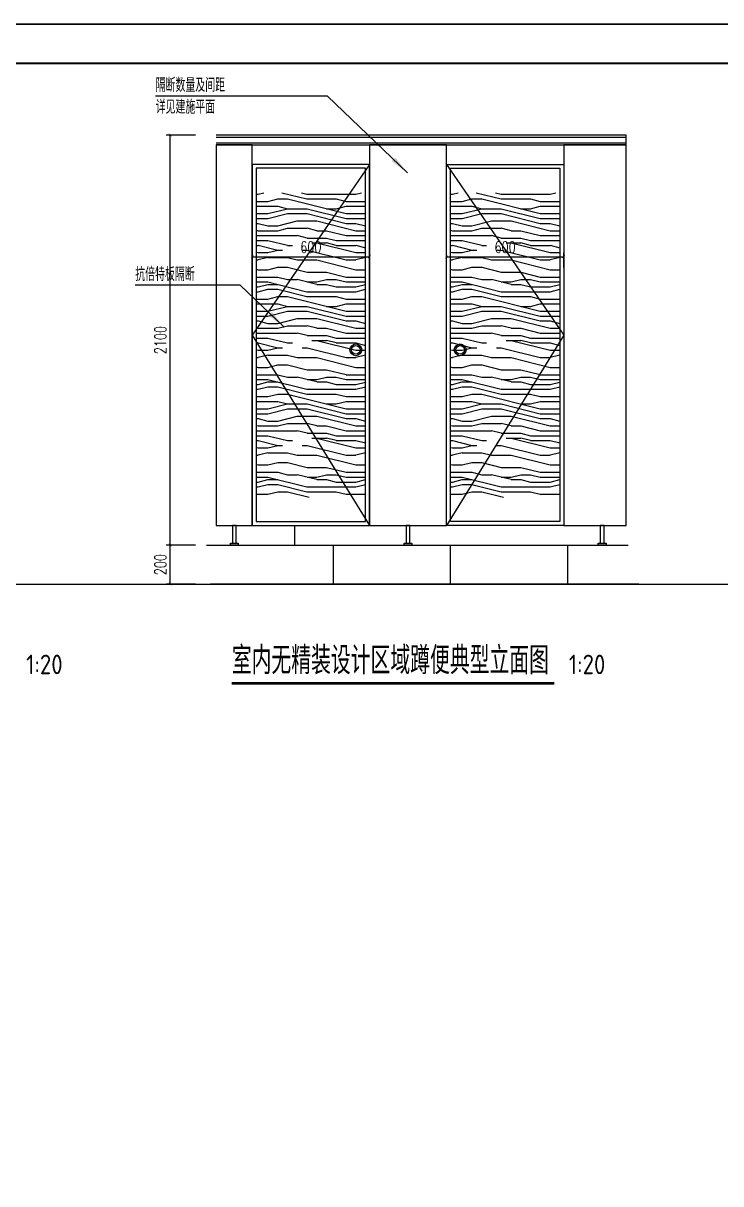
# Model space of a CAD drawing. Extents: x -40548 to 155442, y 5688 to 67136.
# Drawn here: x 147671 to 151245, y 16592 to 22537 of the extents above; entities that cross this region are included whole.
import ezdxf
from ezdxf.enums import TextEntityAlignment as Align

# ---------------------------------------------------------------- set-up
doc = ezdxf.new("R2010")
doc.units = 0
doc.header["$LTSCALE"] = 1000
doc.layers.get('DEFPOINTS').update_dxf_attribs({"color": 200})
for name, color, linetype in [('0-cxFrame', 155, 'Continuous'), ('A-LIN-V', 9, 'Continuous'), ('DIM_SYMB', 3, 'Continuous'), ('HAT【填充】', 7, 'Continuous'), ('建-尺寸', 3, 'Continuous'), ('建-引出', 3, 'Continuous')]:
    doc.layers.add(name, color=color, linetype=linetype)
doc.layers.add('0-cxText', color=131, linetype='Continuous', lineweight=25)
doc.styles.add('A-DIM_T3', font='SIMPLEX', dxfattribs={"width": 0.705882, "bigfont": 'GBCBIG'})
doc.styles.add('A-STANDARD', font='SIMPLEX', dxfattribs={"bigfont": 'GBCBIG'})
doc.styles.add('cx_tuming', font='simhei.ttf')
doc.styles.add('cx_tuqian1', font='')
doc.styles.get("Standard").update_dxf_attribs({"font": 'gbenor.shx', "bigfont": 'gbcbig.shx'})
doc.styles.add('黑体', font='', dxfattribs={"width": 0.9})
doc.styles.get('cx_tuqian1').set_extended_font_data('SimSun')
doc.styles.get('黑体').set_extended_font_data('冬青黑体简体中文 W3')
doc.dimstyles.new('A-DIM-20', dxfattribs={"dimscale": 20, "dimtxt": 2.975, "dimasz": 1, "dimexe": 1, "dimexo": 1, "dimgap": 1, "dimtad": 1, "dimdec": 0, "dimzin": 0, "dimdsep": 46, "dimtxsty": 'A-DIM_T3', "dimblk": 'ARCHTICK', "dimcen": 0.09, "dimclrt": 7, "dimazin": 2, "dimtfac": 1, "dimtdec": 0, "dimtix": 1, "dimtmove": 2, "dimatfit": 3, "dimfxl": 0, "dimtolj": 1, "dimtzin": 0, "dimarcsym": 0})

# ---------------------------------------------------------------- blocks, each defined once
blk = doc.blocks.new('TK22.A1 L(Dragon)')
at = {"layer": '0-cxFrame', "color": 7, "const_width": 0.5}
blk.add_lwpolyline([(0, 0), (-841, 0), (-841, 594), (0, 594)], close=True, dxfattribs=at)
at = {"layer": '0-cxFrame', "const_width": 0.5}
blk.add_lwpolyline([(-80, 10), (-821, 10), (-821, 584), (-80, 584)], close=True, dxfattribs=at)
at = {"style": '黑体', "flags": 4}
blk.add_attdef('图幅', text='', height=3.3, dxfattribs=at).set_placement((-40, 3), align=Align.RIGHT)
at = {"layer": '0-cxText', "flags": 4}
for tag, height, style, p in [('建设单位', 3.5, 'cx_tuming', (-45, 240)), ('项目名称', 3.5, 'cx_tuming', (-45, 210)), ('子项名称', 3.5, 'cx_tuming', (-45, 180)), ('工程编号', 3.3, 'cx_tuqian1', (-35, 165)), ('图名1', 3.5, 'cx_tuming', (-45, 87)), ('图名2', 3.5, 'cx_tuming', (-45, 79)), ('图名3', 3.5, 'cx_tuming', (-45, 71)), ('出图日期', 3.3, 'cx_tuqian1', (-39, 60)), ('专业', 3.3, 'cx_tuqian1', (-55, 52)), ('图号', 3.3, 'cx_tuqian1', (-55, 44)), ('版次', 3.3, 'cx_tuqian1', (-20, 44))]:
    blk.add_attdef(tag, text='', height=height, dxfattribs=dict(at, style=style)).set_placement(p, align=Align.MIDDLE)
at = {"layer": 'DEFPOINTS', "color": 6, "flags": 4}
for tag, height, style, p in [('tufu', 3.3, '黑体', (-12, 12)), ('dwfname', 4, 'cx_tuqian1', (-80, 3))]:
    blk.add_attdef(tag, text='', height=height, dxfattribs=dict(at, style=style)).set_placement(p, align=Align.RIGHT)
blk = doc.blocks.new('_ArchTick')
at = {"color": 0, "linetype": 'ByBlock', "const_width": 0.1}
blk.add_lwpolyline([(-0.35, -0.35), (0.35, 0.35)], dxfattribs=at)
blk = doc.blocks.new('*D108')
at = {"layer": 'DEFPOINTS', "color": 0}
for p in [(148424, 19863.7), (148573.1, 19863.7), (148573.1, 19663.7)]:
    blk.add_point(p, dxfattribs=at)
at = {"layer": '建-尺寸', "color": 0, "lineweight": -2}
for p, q in [((148553.1, 19863.7), (148404, 19863.7)), ((148424, 19663.7), (148424, 19863.7)), ((148553.1, 19663.7), (148404, 19663.7))]:
    blk.add_line(p, q, dxfattribs=at)
at = {"layer": '建-尺寸', "color": 0, "lineweight": -2, "xscale": 20, "yscale": 20, "zscale": 20}
for p, rotation in [((148424, 19863.7), 89.99999999996666), ((148424, 19663.7), 269.9999999999666)]:
    blk.add_blockref('_ArchTick', p, dxfattribs=dict(at, rotation=rotation))
at = {"layer": '建-尺寸', "color": 7, "insert": (148374.3, 19763.7), "char_height": 59.5, "attachment_point": 5, "rotation": 90, "style": 'A-DIM_T3'}
blk.add_mtext('\\A1;200', dxfattribs=at)
blk = doc.blocks.new('*D109')
at = {"layer": 'DEFPOINTS', "color": 0}
for p in [(148424, 21963.7), (148573.1, 21963.7), (148573.1, 19863.7)]:
    blk.add_point(p, dxfattribs=at)
at = {"layer": '建-尺寸', "color": 0, "lineweight": -2}
for p, q in [((148553.1, 21963.7), (148404, 21963.7)), ((148424, 19863.7), (148424, 21963.7)), ((148553.1, 19863.7), (148404, 19863.7))]:
    blk.add_line(p, q, dxfattribs=at)
at = {"layer": '建-尺寸', "color": 0, "lineweight": -2, "xscale": 20, "yscale": 20, "zscale": 20}
for p, rotation in [((148424, 21963.7), 89.99999999997061), ((148424, 19863.7), 269.9999999999706)]:
    blk.add_blockref('_ArchTick', p, dxfattribs=dict(at, rotation=rotation))
at = {"layer": '建-尺寸', "color": 7, "insert": (148374.3, 20913.7), "char_height": 59.5, "attachment_point": 5, "rotation": 90, "style": 'A-DIM_T3'}
blk.add_mtext('\\A1;2100', dxfattribs=at)
blk = doc.blocks.new('*D110')
at = {"layer": 'DEFPOINTS', "color": 0}
for p in [(149444.8, 21340), (148844.8, 21265), (149444.8, 21265)]:
    blk.add_point(p, dxfattribs=at)
at = {"layer": '建-尺寸', "color": 0, "lineweight": -2}
for p, q in [((148844.8, 21285), (148844.8, 21360)), ((149444.8, 21285), (149444.8, 21360)), ((148844.8, 21340), (149444.8, 21340))]:
    blk.add_line(p, q, dxfattribs=at)
at = {"layer": '建-尺寸', "color": 0, "lineweight": -2, "xscale": 20, "yscale": 20, "zscale": 20, "rotation": 180}
blk.add_blockref('_ArchTick', (148844.8, 21340), dxfattribs=at)
at = {"layer": '建-尺寸', "color": 0, "lineweight": -2, "xscale": 20, "yscale": 20, "zscale": 20}
blk.add_blockref('_ArchTick', (149444.8, 21340), dxfattribs=at)
at = {"layer": '建-尺寸', "color": 7, "insert": (149144.8, 21389.7), "char_height": 59.5, "attachment_point": 5, "style": 'A-DIM_T3'}
blk.add_mtext('\\A1;600', dxfattribs=at)
blk = doc.blocks.new('*D111')
at = {"layer": 'DEFPOINTS', "color": 0}
for p in [(150439.9, 21340), (149839.9, 21265), (150439.9, 21265)]:
    blk.add_point(p, dxfattribs=at)
at = {"layer": '建-尺寸', "color": 0, "lineweight": -2}
for p, q in [((149839.9, 21285), (149839.9, 21360)), ((150439.9, 21285), (150439.9, 21360)), ((149839.9, 21340), (150439.9, 21340))]:
    blk.add_line(p, q, dxfattribs=at)
at = {"layer": '建-尺寸', "color": 0, "lineweight": -2, "xscale": 20, "yscale": 20, "zscale": 20, "rotation": 180}
blk.add_blockref('_ArchTick', (149839.9, 21340), dxfattribs=at)
at = {"layer": '建-尺寸', "color": 0, "lineweight": -2, "xscale": 20, "yscale": 20, "zscale": 20}
blk.add_blockref('_ArchTick', (150439.9, 21340), dxfattribs=at)
at = {"layer": '建-尺寸', "color": 7, "insert": (150139.9, 21389.7), "char_height": 59.5, "attachment_point": 5, "style": 'A-DIM_T3'}
blk.add_mtext('\\A1;600', dxfattribs=at)

msp = doc.modelspace()

# ---------------------------------------------------------------- hatches: boundary and pattern name
at = {"layer": 'HAT【填充】'}
h = msp.add_hatch(dxfattribs=at)
h.set_pattern_fill('木纹面5', color=250, scale=500, style=0, pattern_type=2)
h.set_pattern_definition([(0, (-401425.2, 99323.6), (0, 500), [100, -150, 50, -200]), (0, (-401075.2, 99336.1), (0, 500), [100, -400]), (0, (-401125.2, 99361.1), (0, 500), [50, -450]), (0, (-401400.2, 99373.6), (0, 500), [25, -350, 25, -100]), (0, (-401225.2, 99398.6), (0, 500), [100, -150, 25, -225]), (0, (-401350.2, 99411.1), (0, 500), [75, -425]), (0, (-401225.2, 99423.6), (0, 500), [150, -350]), (0, (-401375.2, 99436.1), (0, 500), [100, -400]), (0, (-401175.2, 99448.6), (0, 500), [250, -250]), (0, (-401325.2, 99473.6), (0, 500), [50, -150, 100, -200]), (0, (-400975.2, 99486.1), (0, 500), [100, -400]), (0, (-401075.2, 99498.6), (0, 500), [50, -450]), (0, (-401175.2, 99511.1), (0, 500), [50, -450]), (0, (-401425.2, 99523.6), (0, 500), [100, -400]), (0, (-401175.2, 99536.1), (0, 500), [100, -400]), (0, (-401175.2, 99561.1), (0, 500), [100, -100, 100, -200]), (0, (-401275.2, 99586.1), (0, 500), [50, -250, 100, -100]), (0, (-401175.2, 99598.6), (0, 500), [150, -350]), (0, (-401175.2, 99623.6), (0, 500), [100, -400]), (0, (-401375.2, 99636.1), (0, 500), [150, -200, 50, -100]), (0, (-401375.2, 99661.1), (0, 500), [250, -250]), (0, (-401075.2, 99673.6), (0, 500), [50, -450]), (0, (-401225.2, 99686.1), (0, 500), [100, -400]), (0, (-401325.2, 99698.6), (0, 500), [50, -200, 50, -200]), (0, (-401375.2, 99711.1), (0, 500), [50, -150, 100, -200]), (0, (-401275.2, 99723.6), (0, 500), [50, -250, 50, -150]), (0, (-401175.2, 99736.1), (0, 500), [150, -350]), (0, (-401375.2, 99761.1), (0, 500), [100, -400]), (0, (-401125.2, 99773.6), (0, 500), [50, -450]), (0, (-401025.2, 99786.1), (0, 500), [50, -450]), (14.036243, (-401075.19, 99361.12), (500, -2e-08), [51.5, -2010.05276]), (14.036243, (-401025.19, 99473.62), (500, -2e-08), [51.5, -2010.05276]), (14.036243, (-401075.19, 99773.62), (500, -2e-08), [51.5, -2010.05276]), (14.036243, (-401225.19, 99586.12), (500, -2e-08), [51.5, -2010.05276]), (14.036243, (-401125.19, 99661.12), (500, -2e-08), [51.5, -2010.05276]), (14.036243, (-401075.19, 99623.62), (500, -2e-08), [51.5, -2010.05276]), (14.036243, (-401325.19, 99711.12), (500, -2e-08), [51.5, -2010.05276]), (14.036243, (-401125.19, 99686.12), (500, -2e-08), [51.5, -2010.05276]), (14.036243, (-401025.19, 99498.62), (500, -2e-08), [103, -1958.55276]), (14.036243, (-401075.19, 99536.12), (500, -2e-08), [103, -1958.55276]), (14.036243, (-401075.19, 99561.12), (500, -2e-08), [103, -1958.55276]), (165.963757, (-401225.19, 99398.62), (-500, -2e-08), [51.5, -103, 51.5, -1855.55276]), (165.963757, (-401325.19, 99473.62), (-500, -2e-08), [51.5, -2010.05276]), (165.963757, (-401325.19, 99698.62), (-500, -2e-08), [103, -1958.55276]), (194.036243, (-401075.19, 99336.12), (-500, 2e-08), [51.5, -2010.05276]), (345.963757, (-400975.19, 99336.12), (500, 2e-08), [51.5, -2010.05276]), (345.963757, (-401125.19, 99511.12), (500, 2e-08), [51.5, -2010.05276]), (345.963757, (-401025.19, 99598.62), (500, 2e-08), [51.5, -2010.05276]), (345.963757, (-401225.19, 99636.12), (500, 2e-08), [51.5, -2010.05276]), (345.963757, (-401275.19, 99698.62), (500, 2e-08), [51.5, -2010.05276]), (345.963757, (-401225.19, 99723.62), (500, 2e-08), [51.5, -2010.05276]), (345.963757, (-401225.19, 99636.12), (500, 2e-08), [51.5, -2010.05276]), (345.963757, (-401075.19, 99711.12), (500, 2e-08), [206, -1855.55276]), (345.963757, (-401375.19, 99373.62), (500, 2e-08), [206, -1855.55276]), (345.963757, (-401325.19, 99411.12), (500, 2e-08), [206, -1855.55276]), (345.963757, (-401275.19, 99436.12), (500, 2e-08), [51.5, -103, 103, -1804.05276]), (345.963757, (-401275.19, 99473.62), (500, 2e-08), [103, -103, 103, -1752.55276]), (345.963757, (-401325.19, 99523.62), (500, 2e-08), [206, -1855.55276]), (345.963757, (-401375.19, 99561.12), (500, 2e-08), [206, -1855.55276]), (345.963757, (-401375.19, 99586.12), (500, 2e-08), [206, -1855.55276]), (345.963757, (-401025.19, 99736.12), (500, 2e-08), [51.5, -2010.05276]), (345.963768, (-400975.19, 99786.12), (500, 9.6e-05), [103, -1958.55276]), (345.963768, (-401275.19, 99761.12), (500, 9.6e-05), [103, -1958.55276]), (345.963758, (-401325.19, 99323.62), (500, 9e-06), [206, -1855.55276]), (345.963758, (-401025.19, 99673.62), (500, 9e-06), [154.5, -1907.05276]), (345.963758, (-400975.19, 99636.12), (500, 9e-06), [309, -1752.55276])])
h.paths.add_polyline_path([(148864.8, 20108.7), (149424.8, 20108.7), (149424.8, 21668.7), (148864.8, 21668.7)])
h = msp.add_hatch(dxfattribs=at)
h.set_pattern_fill('木纹面5', color=250, scale=500, style=0, pattern_type=2)
h.set_pattern_definition([(0, (-400430.2, 99323.6), (0, 500), [100, -150, 50, -200]), (0, (-400080.2, 99336.1), (0, 500), [100, -400]), (0, (-400130.2, 99361.1), (0, 500), [50, -450]), (0, (-400405.2, 99373.6), (0, 500), [25, -350, 25, -100]), (0, (-400230.2, 99398.6), (0, 500), [100, -150, 25, -225]), (0, (-400355.2, 99411.1), (0, 500), [75, -425]), (0, (-400230.2, 99423.6), (0, 500), [150, -350]), (0, (-400380.2, 99436.1), (0, 500), [100, -400]), (0, (-400180.2, 99448.6), (0, 500), [250, -250]), (0, (-400330.2, 99473.6), (0, 500), [50, -150, 100, -200]), (0, (-399980.2, 99486.1), (0, 500), [100, -400]), (0, (-400080.2, 99498.6), (0, 500), [50, -450]), (0, (-400180.2, 99511.1), (0, 500), [50, -450]), (0, (-400430.2, 99523.6), (0, 500), [100, -400]), (0, (-400180.2, 99536.1), (0, 500), [100, -400]), (0, (-400180.2, 99561.1), (0, 500), [100, -100, 100, -200]), (0, (-400280.2, 99586.1), (0, 500), [50, -250, 100, -100]), (0, (-400180.2, 99598.6), (0, 500), [150, -350]), (0, (-400180.2, 99623.6), (0, 500), [100, -400]), (0, (-400380.2, 99636.1), (0, 500), [150, -200, 50, -100]), (0, (-400380.2, 99661.1), (0, 500), [250, -250]), (0, (-400080.2, 99673.6), (0, 500), [50, -450]), (0, (-400230.2, 99686.1), (0, 500), [100, -400]), (0, (-400330.2, 99698.6), (0, 500), [50, -200, 50, -200]), (0, (-400380.2, 99711.1), (0, 500), [50, -150, 100, -200]), (0, (-400280.2, 99723.6), (0, 500), [50, -250, 50, -150]), (0, (-400180.2, 99736.1), (0, 500), [150, -350]), (0, (-400380.2, 99761.1), (0, 500), [100, -400]), (0, (-400130.2, 99773.6), (0, 500), [50, -450]), (0, (-400030.2, 99786.1), (0, 500), [50, -450]), (14.036243, (-400080.19, 99361.12), (500, -2e-08), [51.5, -2010.05276]), (14.036243, (-400030.19, 99473.62), (500, -2e-08), [51.5, -2010.05276]), (14.036243, (-400080.19, 99773.62), (500, -2e-08), [51.5, -2010.05276]), (14.036243, (-400230.19, 99586.12), (500, -2e-08), [51.5, -2010.05276]), (14.036243, (-400130.19, 99661.12), (500, -2e-08), [51.5, -2010.05276]), (14.036243, (-400080.19, 99623.62), (500, -2e-08), [51.5, -2010.05276]), (14.036243, (-400330.19, 99711.12), (500, -2e-08), [51.5, -2010.05276]), (14.036243, (-400130.19, 99686.12), (500, -2e-08), [51.5, -2010.05276]), (14.036243, (-400030.19, 99498.62), (500, -2e-08), [103, -1958.55276]), (14.036243, (-400080.19, 99536.12), (500, -2e-08), [103, -1958.55276]), (14.036243, (-400080.19, 99561.12), (500, -2e-08), [103, -1958.55276]), (165.963757, (-400230.19, 99398.62), (-500, -2e-08), [51.5, -103, 51.5, -1855.55276]), (165.963757, (-400330.19, 99473.62), (-500, -2e-08), [51.5, -2010.05276]), (165.963757, (-400330.19, 99698.62), (-500, -2e-08), [103, -1958.55276]), (194.036243, (-400080.19, 99336.12), (-500, 2e-08), [51.5, -2010.05276]), (345.963757, (-399980.19, 99336.12), (500, 2e-08), [51.5, -2010.05276]), (345.963757, (-400130.19, 99511.12), (500, 2e-08), [51.5, -2010.05276]), (345.963757, (-400030.19, 99598.62), (500, 2e-08), [51.5, -2010.05276]), (345.963757, (-400230.19, 99636.12), (500, 2e-08), [51.5, -2010.05276]), (345.963757, (-400280.19, 99698.62), (500, 2e-08), [51.5, -2010.05276]), (345.963757, (-400230.19, 99723.62), (500, 2e-08), [51.5, -2010.05276]), (345.963757, (-400230.19, 99636.12), (500, 2e-08), [51.5, -2010.05276]), (345.963757, (-400080.19, 99711.12), (500, 2e-08), [206, -1855.55276]), (345.963757, (-400380.19, 99373.62), (500, 2e-08), [206, -1855.55276]), (345.963757, (-400330.19, 99411.12), (500, 2e-08), [206, -1855.55276]), (345.963757, (-400280.19, 99436.12), (500, 2e-08), [51.5, -103, 103, -1804.05276]), (345.963757, (-400280.19, 99473.62), (500, 2e-08), [103, -103, 103, -1752.55276]), (345.963757, (-400330.19, 99523.62), (500, 2e-08), [206, -1855.55276]), (345.963757, (-400380.19, 99561.12), (500, 2e-08), [206, -1855.55276]), (345.963757, (-400380.19, 99586.12), (500, 2e-08), [206, -1855.55276]), (345.963757, (-400030.19, 99736.12), (500, 2e-08), [51.5, -2010.05276]), (345.963768, (-399980.19, 99786.12), (500, 9.6e-05), [103, -1958.55276]), (345.963768, (-400280.19, 99761.12), (500, 9.6e-05), [103, -1958.55276]), (345.963758, (-400330.19, 99323.62), (500, 9e-06), [206, -1855.55276]), (345.963758, (-400030.19, 99673.62), (500, 9e-06), [154.5, -1907.05276]), (345.963758, (-399980.19, 99636.12), (500, 9e-06), [309, -1752.55276])])
h.paths.add_polyline_path([(150419.9, 20108.7), (149859.9, 20108.7), (149859.9, 21668.7), (150419.9, 21668.7)])
h = msp.add_hatch(dxfattribs=at)
h.set_pattern_fill('_USER', color=8, scale=600, angle=90, style=0, pattern_type=0)
h.set_pattern_definition([(90, (148660.33, 19863.7), (-600, 4e-14), [])])
h.paths.add_polyline_path([(148704.7, 19663.7), (150869.4, 19663.7), (150870, 19863.7), (148705.3, 19863.7)])
at = {"layer": '建-引出'}
for points in [[(149640.1, 21770), (149577.2, 21848.9), (149558.7, 21829.6)], [(149008.7, 20980.1), (148945.3, 21058.5), (148926.9, 21039.2)]]:
    msp.add_hatch(color=256, dxfattribs=at).paths.add_polyline_path(points, flags=17)

# ---------------------------------------------------------------- linework, layer by layer
at = {"layer": 'A-LIN-V'}
for p, q in [((150759.9, 21963.7, 437), (148660.3, 21963.7, 437)), ((150759.9, 19963.7, 437), (150759.9, 21963.7, 437)), ((148660.3, 21913.7, 437), (150759.9, 21913.7, 437)), ((148844.8, 21913.7, 437), (148660.3, 21913.7, 437)), ((148660.3, 21913.7, 437), (148660.3, 19963.7, 437)), ((148844.8, 19963.7, 437), (148844.8, 21913.7, 437)), ((149839.9, 21913.7, 437), (149444.8, 21913.7, 437)), ((149444.8, 21913.7, 437), (149444.8, 19963.7, 437)), ((149839.9, 19963.7, 437), (149839.9, 21913.7, 437)), ((150759.9, 21913.7, 437), (150439.9, 21913.7, 437)), ((150439.9, 21913.7, 437), (150439.9, 19963.7, 437)), ((148660.3, 19963.7, 437), (148844.8, 19963.7, 437)), ((149060.3, 19963.7, 437), (149060.3, 19863.7, 437)), ((149444.8, 19963.7, 437), (149839.9, 19963.7, 437)), ((150439.9, 19963.7, 437), (150759.9, 19963.7, 437)), ((148610, 19863.7, 437), (150769.9, 19863.7, 437)), ((142970, 19663.7, 254.5), (153270, 19663.7, 254.5))]:
    msp.add_line(p, q, dxfattribs=at)
at = {"layer": 'A-LIN-V', "extrusion": (-0.008898, -0.00026899, 0.99996)}
for p, q in [((150824.9, 19663.7, 309.9), (148630.3, 19663.7, 235.8)), ((150789.9, 19663.6, 322.1), (148640.3, 19663.7, 248))]:
    msp.add_line(p, q, dxfattribs=at)
at = {"layer": 'A-LIN-V', "elevation": 437}
for points in [[(148844.8, 19963.7), (149444.8, 19963.7), (149444.8, 21813.7), (148844.8, 21813.7)], [(148864.8, 19983.7), (149424.8, 19983.7), (149424.8, 21793.7), (148864.8, 21793.7)], [(150439.9, 19963.7), (149839.9, 19963.7), (149839.9, 21813.7), (150439.9, 21813.7)], [(150419.9, 19983.7), (149859.9, 19983.7), (149859.9, 21793.7), (150419.9, 21793.7)], [(148742.6, 19873.7), (148762.6, 19873.7), (148762.6, 19963.7), (148742.6, 19963.7)], [(149632.3, 19873.7), (149652.3, 19873.7), (149652.3, 19963.7), (149632.3, 19963.7)], [(150627.4, 19873.7), (150647.4, 19873.7), (150647.4, 19963.7), (150627.4, 19963.7)], [(148732.6, 19873.7), (148772.6, 19873.7), (148772.6, 19863.7), (148732.6, 19863.7)], [(149622.3, 19873.7), (149662.3, 19873.7), (149662.3, 19863.7), (149622.3, 19863.7)], [(150617.4, 19873.7), (150657.4, 19873.7), (150657.4, 19863.7), (150617.4, 19863.7)]]:
    msp.add_lwpolyline(points, close=True, dxfattribs=at)
for points in [[(149444.8, 21813.7), (148844.8, 20938.7), (149444.8, 19963.7)], [(149839.9, 21813.7), (150439.9, 20938.7), (149839.9, 19963.7)]]:
    msp.add_lwpolyline(points, dxfattribs=at)
at = {"layer": 'A-LIN-V'}
for centre, radius in [((149375.1, 20863.7, 437), 30), ((149375.1, 20863.7, 437), 22.5), ((149909.6, 20863.7, 437), 30), ((149909.6, 20863.7, 437), 22.5)]:
    msp.add_circle(centre, radius, dxfattribs=at)
at = {"layer": 'DIM_SYMB', "const_width": 14}
msp.add_lwpolyline([(148739.7, 19155.5), (150392.2, 19155.5)], dxfattribs=at)
at = {"layer": 'HAT【填充】', "color": 8, "ltscale": 4}
for p, q in [((148660.3, 21953.7, 437), (150759.9, 21953.7, 437)), ((148660.3, 21923.7, 437), (150759.9, 21923.7, 437))]:
    msp.add_line(p, q, dxfattribs=at)
at = {"layer": '建-引出'}
for p, q in [((149229.8, 22163.7, 12.2), (148349.8, 22163.7, 12.2)), ((149640.1, 21770, 12.2), (149229.8, 22163.7, 12.2)), ((148781.9, 21195, 12.2), (148245, 21195, 12.2)), ((149008.7, 20980.1, 12.2), (148781.9, 21195, 12.2))]:
    msp.add_line(p, q, dxfattribs=at)

# ---------------------------------------------------------------- block references
at = {"layer": '0-cxFrame', "xscale": 20, "yscale": 20, "zscale": 20}
msp.add_blockref('TK22.A1 L(Dragon)', (155436.7, 10651.8), dxfattribs=at)

# ---------------------------------------------------------------- texts
at = {"layer": 'DIM_SYMB', "color": 7}
for s, height, p in [('室内无精装设计区域蹲便典型立面图', 141.037, (148739.7, 19202.2)), ('1:20', 100, (147686.4, 19202.2)), ('1:20', 100, (150466.4, 19202.2))]:
    msp.add_text(s, height=height, dxfattribs=at).set_placement(p)
at = {"layer": '建-引出', "color": 7, "style": 'A-STANDARD'}
for s, p in [('隔断数量及间距', (148349.8, 22184.7, 12.2)), ('详见建施平面', (148349.8, 22072.7, 12.2)), ('抗倍特板隔断', (148245, 21216, 12.2))]:
    msp.add_text(s, height=70.52, dxfattribs=at).set_placement(p)

# ---------------------------------------------------------------- dimensions: what is measured, and where the dimension line sits
at = {"layer": '建-尺寸'}
for p1, p2, distance, picture, middle in [((148573.1, 19863.7, 12.2), (148573.1, 21963.7, 12.2), 149.1, '*D109', (148374.3, 20913.7, 12.2)), ((148844.8, 21265, 12.2), (149444.8, 21265, 12.2), 75, '*D110', (149144.8, 21389.7, 12.2)), ((149839.9, 21265, 12.2), (150439.9, 21265, 12.2), 75, '*D111', (150139.9, 21389.7, 12.2)), ((148573.1, 19663.7, 12.2), (148573.1, 19863.7, 12.2), 149.1, '*D108', (148374.3, 19763.7, 12.2))]:
    dim = msp.add_aligned_dim(p1=p1, p2=p2, distance=distance, dimstyle='A-DIM-20', dxfattribs=at)
    dim.commit()
    dim.dimension.update_dxf_attribs({"geometry": picture, "text_midpoint": middle})

doc.saveas('drawing.dxf')
